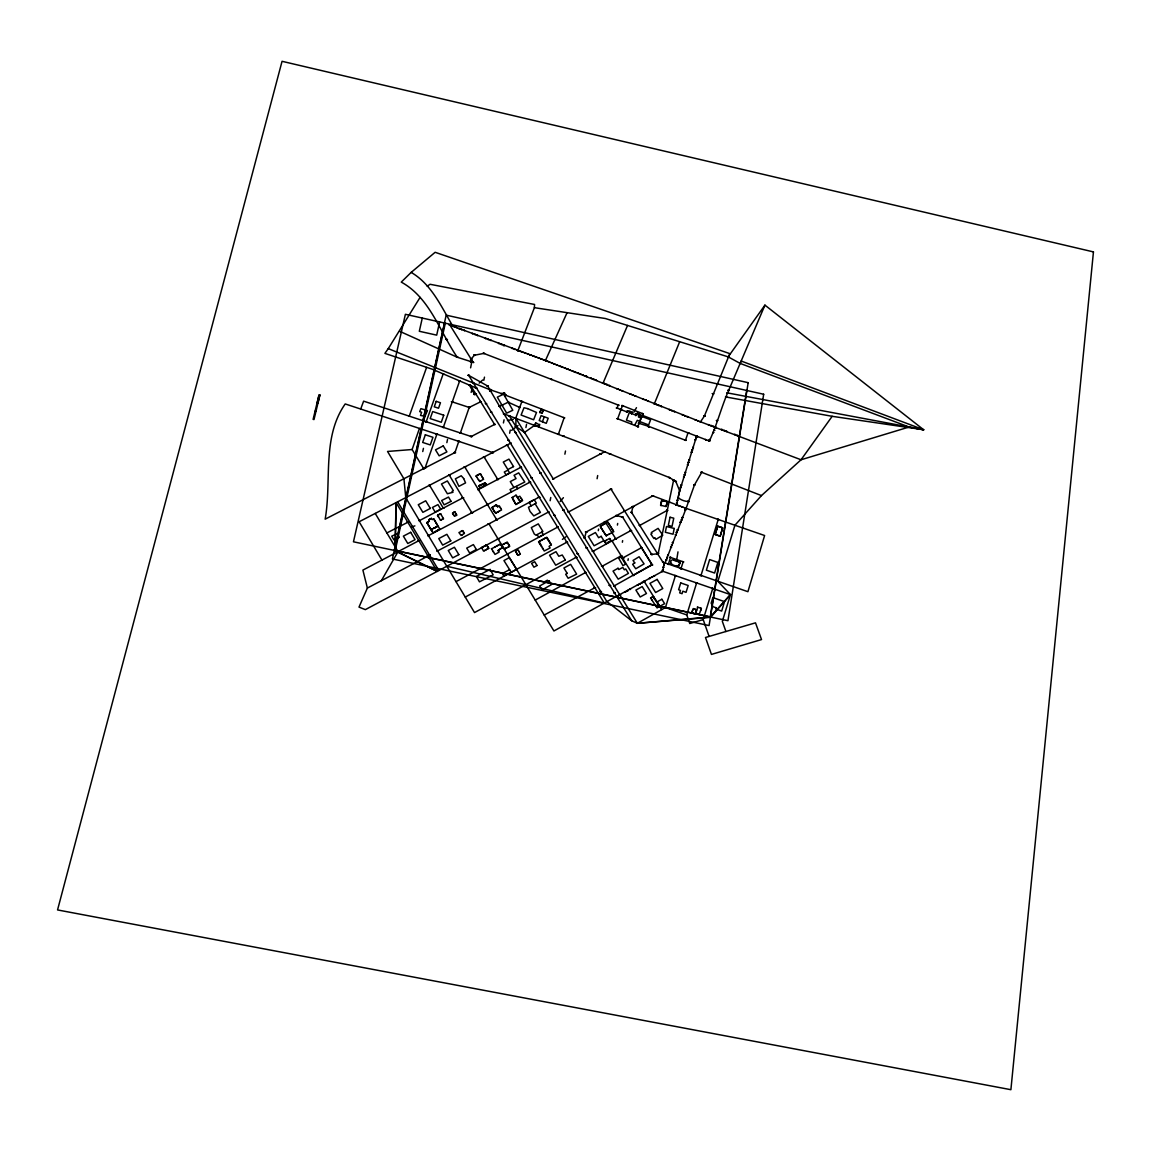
<?xml version="1.0" encoding="UTF-8"?>
<svg xmlns="http://www.w3.org/2000/svg" width="1151" height="1151" viewBox="0 0 1151 1151"><rect width="100%" height="100%" fill="white"/><g stroke="black" fill="none" stroke-linecap="round" stroke-linejoin="round"><path stroke-width="1.5" d="M708.843 440.617C706.383 439.811 713.044 440.66 708.714 440.948M700.844 421.913L701.52 422.288L700.312 422.086L704.369 416.115L729.835 353.63L435.136 252.285L411.166 272.399L401.267 282.11C429.884 297.706 439.74 331.704 457.235 357.227L473.176 362.335L449.94 325.1L545.459 360.464L700.945 421.985L801.053 459.767L909.089 427.021L923.649 429.755L764.94 305.13L728.18 356.853L605.34 318.51L534.395 307.677L517.892 350.479M663.551 562.22C661.019 561.674 663.551 562.609 665.019 563.127L686.111 508.354L764.609 535.517L747.92 591.7L662.89 562.148L631.554 512.382L632.949 506.656L652.833 495.865L685.852 508.267M725.921 631.496L705.491 637.496L711.447 654.415L761.53 639.568L755.502 622.835L725.921 631.496L722.339 621.396L730.453 594.607L662.688 571.241L604.275 603.023L548.365 512.094L437.236 571.385L395.196 550.61L396.088 502.627L510.526 443.264L606.807 601.469L631.726 620.792L637.352 623.295L710.656 617.296L730.453 594.607L717.893 581.341L734.928 525.244L761.458 495.592L801.053 459.767L832.173 416.317L923.649 429.755L741.172 361.026L740.165 363.414L909.089 427.021M630.36 411.957C628.748 413.439 630.173 409.137 630.158 412.331M381.945 560.077L359.126 521.763L396.088 502.627L394.922 550.768L437.236 571.385L365.342 609.627L358.997 607.095L367.37 588.06L362.896 570.105L418.849 540.697M633.798 412.274L636.474 407.67M504.483 345.386C504.239 343.904 503.951 347.214 504.44 345.084M534.395 307.677L534.553 304.468L430.071 284.283L427.208 286.182M710.311 439.898L709.894 439.423M665.033 563.069C665.997 563.918 664.386 562.235 663.71 562.853M515.202 418.187L516.482 418.59L514.641 417.914L515.864 417.842L521.907 401.483M469.982 385.484C473.435 385.858 466.615 384.376 470.097 385.326M676.558 560.796L677.982 551.861M746.711 390.462L710.239 616.965L730.453 594.607M627.986 560.436L628.273 558.796M622.36 542.25L622.648 540.625M617.411 525.086L617.699 523.46M470.673 361.529L471.119 359.04L474.413 355.242L483.794 353.415L618.216 405.037L617.065 408.087L627.209 412.029L627.612 410.965L629.885 411.497L632.115 412.346L631.712 413.554M598.29 530.683L598.592 529.057M597.096 478.73L597.686 475.55M471.953 360.939L472.227 361.831C469.925 359.328 469.565 363.946 471.953 360.939L470.601 367.845M564.882 454.185L565.501 451.019M550.135 500.728L550.768 497.505M525.906 427.525L526.539 424.374M662.688 571.241L664.372 562.925M509.634 433.222L510.267 430.057M663.926 565.155L664.185 563.846M676.572 504.757L679.665 490.858L696.628 436.143M503.419 422.949L504.066 419.798M483.837 380.247L484.485 377.14M510.526 443.264L468.702 375.384L487.707 386.045L504.009 413.914L604.606 451.782L669.465 477.607L673.623 480.14L658.171 553.689L651.725 554.465L611.023 489.146L568.637 511.907L509.375 415.914M560.134 501.548L563.4 497.678M667.019 502.527L667.192 501.735L661.71 500.368L660.976 505.663M666.242 506.167L666.415 505.361M666.76 503.75L666.933 502.929M667.192 501.735L666.156 506.569L660.53 505.246M446.847 442.646L447.538 439.452M666.501 504.958L666.674 504.152M422.748 451.552L423.453 448.358M439.624 321.935L436.704 335.142L419.309 331.272L422.288 318.064M394.52 550.451L444.646 323.057M395.196 550.61L445.308 323.201M660.919 503.649L661.106 502.843M661.206 502.44L661.393 501.635M678.471 495.808L679.435 491.779M660.616 504.843L660.818 504.037M661.494 501.232L661.696 500.426M695.65 613.339L697.751 607.224M695.967 612.375L696.182 611.555M696.283 611.138L696.484 610.332M696.585 609.915L693.262 608.577L691.751 612.649L695.233 614.274L695.866 612.778M710.469 617.022L637.352 623.295L584.593 537.877L586.147 532.021L632.949 506.656M471.133 392.405L472.111 388.937M721.706 531.043L721.936 530.251M722.051 529.848L722.281 529.057M720.296 535.79L720.526 534.999M720.655 534.596L720.886 533.805M722.641 527.834L720.181 536.193L715.203 534.496L717.692 526.194L722.641 527.834L722.396 528.669M715.217 534.496L715.447 533.704M715.562 533.316L715.807 532.51M716.282 530.942L716.512 530.151M721.001 533.402L721.231 532.611M721.346 532.222L721.591 531.431M715.922 532.122L716.152 531.33M716.627 529.748L716.872 528.956M717.332 527.388L717.577 526.597M716.987 528.568L717.217 527.777M709.088 636.388L703.203 619.598L712.728 588.478M700.988 575.529L718.224 519.461M668.357 564.307L670.486 557.429L683.162 561.789L680.989 568.637M703.203 619.598L689.751 623.511L686.744 614.922L696.628 582.938M637.352 623.295L665.422 607.541L675.436 575.658M686.111 508.354L694.513 484.844L701.722 472.327L761.458 495.592M678.946 566.062C666.184 566.407 669.594 554.48 680.198 562.393L678.241 566.033M458.774 441.38L454.976 452.544L325.157 519.159C331.862 481.262 321.676 437.38 345.214 403.943L492.743 452.573M360.695 409.051L363.63 401.152L443.336 427.366L459.637 380.923M460.386 432.963L469.205 407.44L480.715 401.728L494.585 424.446L471.234 436.517L443.336 427.366M679.09 565.645L679.363 564.824M679.507 564.422L679.781 563.616M679.924 563.199L680.198 562.393M423.669 468.63L412.116 449.523L419.439 428.417M425.122 467.881L436.905 434.172M558.408 434.186L564.148 417.727L505.562 395.196L504.196 393.023L501.707 393.671L489.42 389.513L388.261 348.624L384.909 353.371L432.33 369.241L476.054 387.945M688.053 432.848L685.478 440.257L648.66 426.359L639.064 423.338L637.855 426.589L617.67 418.763L622.446 405.641L642.704 413.655L639.064 423.338M426.201 421.755L443.193 373.888M409.252 416.187L426.618 367.327M535.33 423.971L535.618 423.165M539.646 424.302L538.826 426.69L534.97 424.992L535.762 422.762L539.603 424.978M700.499 610.879L700.786 610.102M542.394 421.77L546.25 423.338L548.207 418.23L544.308 416.748L542.394 421.77L539.215 420.547L541.128 415.569L544.265 416.849M701.218 608.922L699.175 614.505L695.823 612.965M479.176 383.11L482.686 379.988M764.94 305.13L728.727 390.275C721.346 406.95 717.131 424.633 709.361 441.02L642.402 415.353L639.74 421.539L648.646 424.949L650.574 419.784L639.122 415.396L639.496 414.403L637.309 413.569L635.726 415.108L629.28 412.634L626.432 420.158L631.741 421.971L631.525 424.129M692.125 611.613L692.442 610.793M692.6 610.375L692.902 609.541M701.362 608.519L700.686 608.174M425.251 416.403L420.532 415.439L421.611 412.274L419.683 411.612L420.906 408.648L427.438 410.605L424.762 416.806M654.387 403.713L679.536 342.063M603.11 383.01L627.54 325.445M542.193 413.022L539.805 412.547L540.164 411.77M543.416 410.26L541.402 409.137L539.805 412.547M542.898 411.439L543.229 410.648M542.366 412.634L542.711 411.842M539.085 426.143L539.431 425.366M545.459 360.464L567.083 312.669M518.036 425.525L511.634 430.359M709.462 439.481L709.879 440.646L708.93 440.531M540.898 410.202L541.272 409.425M540.351 411.382L540.711 410.59M565.961 536.769L562.407 539.387M367.37 588.06L381.355 580.694L398.045 551.631L375.226 513.432M388.261 348.624L420.086 297.39M678.63 497.793C675.479 495.707 681.996 501.75 688.427 501.448M649.207 426.719L648.387 425.784L648.56 426.963M661.48 571.4C664.185 572.292 661.379 570.853 662.415 570.637M411.713 526.856L414.892 525.878M648.905 427.338L648.43 426.92M513.389 419.252L507.433 420.561M534.625 425.323L524.568 432.416L515.965 426.633L515.864 418.331L553.243 478.859L604.606 451.782M678.284 498.167L677.982 497.405M499.505 549.516L500.225 549.027M500.584 548.782L501.318 548.293M491.419 548.624L494.988 554.408L499.117 552.106L498.11 550.437L502.527 547.488L500.512 544.063L491.52 548.797M498.412 550.236L499.131 549.761M501.678 548.063L502.397 547.574M515.936 551.904L515.504 551.171L517.849 549.617L520.338 554.048L517.864 555.257L517.432 554.509M461.091 531.215L461.81 530.769M517.418 503.577L518.137 503.116M518.511 502.886L519.23 502.44M515.49 503.778L515.936 504.498L522.583 500.584L519.82 496.21L517.446 497.39M453.58 512.454L454.314 511.994M610.85 540.725L609.57 538.38L604.476 541.43L605.944 543.732L611.095 540.582M462.17 530.539L464.428 533.388L461.091 535.445L458.918 532.568L462.76 530.697M454.688 511.778L452.472 513.145L454.501 516.31L456.818 515.216L454.688 511.778L455.134 512.512M607.455 542.812L608.217 542.351M495.088 505.476L495.851 505.016M496.239 504.785L497.577 506.771L498.354 506.354M659.077 606.75L657.394 602.736M461.666 535.086L462.4 534.639M551.171 544.581L549.056 546.452L550.164 547.934L544.207 550.998L539.1 541.488M492.801 506.872L493.563 506.397M604.476 541.43L605.225 540.984M605.599 540.754L606.361 540.294M606.174 535.762L600.189 526.439L607.742 522.036L613.8 531.647L606.174 535.762L605.685 535.014M605.57 523.302L606.318 522.871M479.981 481.319L480.744 480.873M601.052 525.935L601.8 525.503M603.311 524.611L604.059 524.18M604.433 523.964L605.196 523.518M606.692 522.64L607.455 522.209M483.621 479.219L479.65 481.506L475.967 475.867L480.384 473.708L483.434 479.334M539.488 541.272L540.236 540.855M545.157 538.064L545.919 537.632M546.293 537.416L551.43 545.013M429.093 521.274L428.676 519.734L431.452 518.367L432.258 519.59L433.754 518.9L439.826 529.086L433.064 532.841L426.848 522.525L427.51 522.151M512.281 497.29L515.936 504.498M538.51 541.819L546.941 537.373M616.49 515.619L622.648 517.13L652.099 564.637L614.317 585.816M540.625 540.625L541.373 540.207M541.747 539.992L542.509 539.56M542.884 539.344L543.646 538.913M544.02 538.697L544.783 538.28M427.899 521.935L428.69 521.489M437.164 530.568L437.941 530.136M429.424 521.086L426.92 522.655M434.805 531.877L435.596 531.445M511.274 572.306L516.641 569.313L509.317 557.602L503.951 560.58L511.274 572.306L503.821 576.119L502.311 573.515L509.62 569.659M652.775 596.75L657.883 603.512M484.47 550.638L485.247 550.207M485.621 549.991L486.398 549.574M651.61 597.383L652.387 596.966M481.391 547.732L486.6 544.883L488.715 548.293L483.564 551.142L481.593 547.617M486.787 549.358L487.564 548.926M487.938 548.71L488.715 548.293M651.236 597.614L650.56 597.973L657.106 607.944L659.595 606.217M481.981 547.416L482.758 546.984M541.761 532.107L542.898 531.474L538.28 523.878L531.302 527.604L534.265 533.978L535.934 535.201L541.761 532.107L543.387 534.726L538.711 537.215L537.1 534.596M437.596 550.912L488.916 523.863L535.215 600.088L585.485 572.536M602.218 566.22L621.209 555.804L633.266 575.313L652.128 564.824L641.495 547.689L622.605 558.062M496.757 505.188L491.851 507.447L495.621 513.159M495.505 513.231L501.563 509.936L499.333 505.821L497.577 506.771M639.726 525.432L667.263 510.382M592.981 551.257L630.863 530.597M485.405 485.146L486.197 484.715M642.488 416.158C641.236 416.518 643.668 414.533 641.467 416.863M485.463 545.502L486.24 545.085M576.191 557.329L474.529 612.577L405.785 497.793L403.915 478.787L387.542 451.451L412.116 449.523M479.737 487.204L480.269 487.938L486.398 484.614L484.931 482.83M496.009 512.943L497.98 511.878M498.383 511.677L499.16 511.245M465.249 597.081L566.896 542.193M535.215 600.088L544.222 615.051L594.837 587.729M483.032 486.427L483.823 486.01M484.226 485.794L485.017 485.362M456.041 581.629L557.631 527.144M606.563 535.56L607.325 535.143M608.865 534.309L609.642 533.891M531.215 505.807L528.482 507.26L529.978 511.375L533.819 515.921L540.423 512.411L535.114 503.75L531.215 505.807L529.158 502.411L534.237 499.735L536.337 503.116L535.114 503.75M429.625 555.17L381.355 580.694M488.916 523.863L539.128 497.146L548.365 512.094M539.128 497.146L529.935 482.211L428.445 535.618M419.453 520.626L462.903 497.836M513.893 487.477L510.281 481.607L516.051 478.571L514.051 475.305L518.669 472.86L524.784 481.996L510.022 489.506L511.533 491.923M501.635 545.157L502.397 544.754M505.088 543.358L505.865 542.955M506.239 542.754L507.015 542.351M506.037 548.178L506.8 547.775M464.846 467.076L478.37 489.563L520.856 467.32L529.935 482.211M504.498 548.984L501.26 545.344L507.159 542.265L509.778 546.236L504.498 548.984L503.908 548.336M502.786 544.552L503.548 544.164M503.937 543.948L504.699 543.56M504.886 548.782L505.649 548.38M508.339 546.984L509.116 546.581M520.712 501.563L521.475 501.16M386.865 532.927L407.814 522.281L437.236 571.385M437.754 515.116L440.329 520.137L443.567 518.828L440.56 513.706L437.409 515.634M439.365 514.296L440.171 513.893M494.772 546.941L495.563 546.552M438.157 514.9L438.963 514.497M497.131 545.761L497.923 545.373M499.491 544.581L500.268 544.193M430.503 528.885L431.754 529.273M433.366 528.482L434.157 528.079M433.798 528.266L434.618 527.849M430.949 529.676L437.783 526.28M431.352 529.474L432.172 529.072M435.02 527.647L435.826 527.244M436.243 527.043L437.049 526.64M478.37 474.687L479.161 474.298M434.56 527.877L435.38 527.475M518.252 555.07L519.015 554.696M519.403 554.509L520.166 554.135M477.161 475.277L477.967 474.888M429.366 519.389L430.186 518.986M430.589 518.799L431.409 518.396M481.276 484.585L482.082 484.197M482.499 483.995L483.305 483.607M478.83 485.765L479.65 485.377M480.053 485.175L480.873 484.787M483.708 483.42L484.528 483.032M475.78 393.843L474.543 394.419L469.45 385.125M499.476 406.332L508.267 402.217L519.561 407.368M642.258 415.957L641.208 415.928L641.395 416.763M440.747 519.964L441.581 519.633M441.998 519.461L443.279 518.338M634.575 425.309L637.294 420.331L639.827 421.338M680.011 490.211C680.802 487.794 678.831 493.635 679.694 490.24M635.769 414.489L635.755 415.727L635.582 413.655L637.841 413.252L635.999 414.662M631.813 412.878C630.676 416.288 633.151 409.756 632 412.936M504.124 344.983L503.289 345.617L504.023 344.724M726.108 397.009L832.173 416.317M727.677 392.951L923.649 429.755M394.318 550.293L710.469 616.907M315.101 411.123L315.993 411.31M318.856 395.556L319.748 395.757M318.654 396.376L319.546 396.577M318.453 397.196L319.345 397.383M318.251 398.016L319.158 398.203M318.064 398.821L318.956 399.023M317.863 399.642L318.755 399.843M317.662 400.462L318.554 400.663M317.475 401.282L318.367 401.483M317.273 402.102L318.165 402.289M317.072 402.922L317.964 403.109M446.789 566.249L604.275 603.023L553.933 630.978L544.222 615.051M662.07 500.455L662.918 500.671M663.35 500.771L664.199 500.987M664.616 501.088L665.479 501.304M665.897 501.404L666.76 501.62M426.201 410.216L427.05 410.475M697.305 607.081L701.405 608.419M452.127 401.843L469.205 407.44M718.943 526.611L719.778 526.885M720.195 527.029L721.03 527.302M721.447 527.431L722.281 527.705M673.709 560.235L674.587 560.523M675.018 560.666L675.882 560.954M676.313 561.098L677.176 561.386M717.692 526.194L718.526 526.467M677.608 561.53L678.471 561.817M678.903 561.961L679.766 562.249M715.62 534.639L716.454 534.927M716.872 535.071L717.706 535.359M718.109 535.488L718.943 535.776M677.277 505.318L680.399 506.397M665.422 607.541L686.744 614.922M453.048 326.265L457.192 327.819M670.587 563.256L671.364 563.544M676.946 565.558L677.81 565.875M519.288 350.983L523.432 352.479M532.553 355.788L536.697 357.285M541.56 413.195L543.473 410.101L542.783 409.785M641.064 418.029L638.517 417.05L638.589 414.058M585.168 375.888L586.363 376.363M545.804 360.594L549.905 362.191M558.94 365.701L563.04 367.284M572.061 370.795L576.162 372.392M693.995 608.879L694.859 609.224M695.29 609.397L696.154 609.742M534.97 424.992C535.848 427.481 532.438 424.1 535.229 425.107M535.603 425.266L536.452 425.64M536.884 425.827L537.733 426.201M399.57 331.258L457.235 357.227M692.384 612.951L693.233 613.339M728.18 356.853L740.165 363.414M673.623 480.14L675.795 481.42L679.665 490.858M411.166 272.399C431.539 284.283 441.337 306.785 452.847 326.193M478.96 486.096L479.478 486.83M480.269 487.938L478.744 485.808L485.506 483.305M609.972 538.956L610.476 539.704M431.942 531.158L432.431 531.891M431.193 530.035L431.683 530.784M485.765 483.679L486.269 484.427M519.864 501.03L520.338 501.75L515.993 495.175L511.907 497.808M507.303 542.495L507.792 543.214M508.756 544.682L509.231 545.401M519.619 500.656L520.094 501.39M650.632 598.088L653.495 596.549M655.408 605.368L655.912 606.131M517.72 497.793L518.655 499.203M508.023 543.589L508.512 544.308M516.741 496.297L517.216 497.016M519.374 500.297L518.439 498.872M476.212 476.241L476.701 476.974M651.639 599.613L652.142 600.376M478.399 479.593L478.888 480.327M452.66 513.49L453.134 514.209M453.365 514.569L453.839 515.303M516.022 495.203L516.497 495.937M437.639 516.008L438.128 516.756M600.606 527.086L601.095 527.849M601.34 528.223L601.815 528.971M602.059 529.345L602.548 530.107M603.512 531.604L604.002 532.366M604.966 533.877L605.44 534.625M602.779 530.482L603.268 531.23M604.232 532.74L604.721 533.503M604.721 541.819L605.21 542.581M521.187 498.383L521.662 499.117M521.878 499.476L522.353 500.196M492.211 508.023L492.686 508.771M493.65 510.296L494.139 511.058M494.369 511.432L494.858 512.195M609.944 525.532L610.418 526.28M611.368 527.791L611.857 528.554M612.087 528.928L612.562 529.69M612.807 530.064L613.282 530.827M658.127 603.901L658.617 604.678M492.93 509.159L493.405 509.922M607.8 522.122L608.275 522.885M608.505 523.259L608.994 524.022M609.224 524.396L609.699 525.144M653.739 596.937L654.228 597.714M655.192 599.254L655.682 600.031M656.66 601.57L657.149 602.347M658.861 605.052L659.35 605.829M610.663 526.654L611.138 527.417M470.63 385.628L480.715 401.728M540.251 544.61L540.711 545.358M463.652 532.15L464.112 532.87M462.975 531.071L463.436 531.791M605.153 521.748L615.771 538.826M488.01 547.157L488.484 547.919M456.055 513.979L456.501 514.713M644.229 581.485L661.652 609.598M612.001 540.898L621.209 555.804M538.855 542.366L539.315 543.114M539.546 543.488L540.006 544.236M540.941 545.732L541.416 546.495M542.337 547.991L542.812 548.739M486.614 544.912L487.089 545.66M487.319 546.034L487.779 546.783M455.364 512.871L455.825 513.605M504.009 413.914L631.726 620.792M493.146 551.415L493.606 552.178M568.637 511.907L584.593 537.877M507.188 445.077L520.856 467.32M516.324 486.456L517.677 488.671M484.125 457.048L497.75 479.406M478.37 489.563L496.7 519.72M498.138 550.509L498.599 551.257M513.475 500.426L513.921 501.16M512.799 499.304L513.245 500.052M514.152 501.534L514.598 502.282M514.828 502.656L515.274 503.404M449.293 475.162L471.881 512.785M429.611 485.405L443.293 508.123M397.67 501.778L438.833 570.536M396.088 502.627L407.814 522.281M480.6 474.068L481.046 474.831M482.614 477.507L483.06 478.269M548.509 540.02L548.955 540.783M549.171 541.171L549.617 541.92M549.847 542.308L550.293 543.071M550.509 543.445L550.955 544.207M440.56 513.72L441.02 514.497M547.833 538.884L548.279 539.646M547.171 537.747L547.617 538.51M481.938 476.356L482.384 477.118M516.152 552.279L516.583 553.027M516.785 553.401L517.216 554.135M434.431 520.065L434.877 520.842M435.107 521.23L435.553 522.007M515.504 551.156L517.864 555.257M435.769 522.396L436.215 523.173M436.445 523.561L436.891 524.338M437.121 524.727L437.567 525.503M433.754 518.9L434.2 519.676M427.812 524.209L428.258 524.985M428.489 525.388L428.935 526.165M429.15 526.554L429.596 527.331M429.827 527.719L430.273 528.496M427.15 523.043L427.596 523.82M518.54 550.854L518.957 551.602M500.297 507.605L500.714 508.397M496.959 505.591L497.361 506.382M726.741 397.023L725.475 396.937L726.741 397.095M728.094 390.189L729.36 390.419L728.094 390.189M728.324 392.98L727.044 392.879L728.324 392.98M735.244 434.517L734.381 434.445L735.244 434.546M711.548 425.597L710.685 425.539L711.548 425.597M713.16 426.402L714.008 426.561L713.16 426.374M713.678 432.503L712.829 432.402L713.678 432.546M717.577 420.604L716.296 420.503L717.577 420.662M717.577 519.389L718.871 519.605L717.577 519.317M722.195 429.539L721.332 429.467L722.195 429.539M723.792 430.402L724.641 430.546L723.792 430.359M699.995 421.726L700.009 421.64M702.369 472.342L701.074 472.241L702.369 472.342M705.016 416.13L703.721 416.043L705.016 416.13M712.383 393.628L713.649 393.843L712.383 393.628M712.066 588.406L713.375 588.621L712.066 588.406M714.685 430.316L713.821 430.258L714.67 430.273M715.03 427.122L716.31 427.338L715.044 427.064M715.677 428.129L714.843 427.985L715.677 428.258M688.068 462.299L688.931 462.443L688.068 462.299M688.802 459.954L689.65 460.112L688.802 459.954M691.204 452.185L692.068 452.329L691.219 452.098M697.276 436.157C699.607 437.754 693.924 435.409 697.276 436.157M697.305 582.938L695.981 582.866L697.305 582.938M701.65 575.529L700.34 575.457L701.65 575.529M705.376 439.61L706.239 439.754L705.39 439.538M708.225 424.661L709.074 424.805L708.225 424.618M676.241 534.769L675.364 534.711L676.241 534.769M677.133 532.409L676.256 532.352L677.133 532.409M680.097 522.209L680.975 522.353L680.097 522.209M681.018 485.017L681.896 485.161L681.032 484.974M682.946 414.763L682.083 414.691L682.946 414.763M684.528 415.655L685.377 415.799L684.528 415.612M684.831 440.171L686.125 440.387L684.831 440.171M685.464 508.267C688.399 509.303 683.68 506.8 685.392 508.224M687.766 501.376L689.061 501.591L687.766 501.376M688.701 432.877L687.406 432.776L688.701 432.877M691.938 449.854L692.787 449.998L691.952 449.768M692.657 447.523L693.506 447.667L692.672 447.437M693.866 484.772L695.161 484.988L693.88 484.643M695.06 439.783L695.909 439.927L695.06 439.74M695.118 419.813L695.967 419.957L695.118 419.77M695.779 437.466L696.628 437.61L695.794 437.38M697.549 420.762L698.412 420.921L697.549 420.762M667.695 564.22L669.019 564.436L667.709 564.091M671.493 410.547L672.342 410.691L671.493 410.504M671.493 544.912L672.371 545.056L671.493 544.869M672.385 542.553L673.263 542.697L672.385 542.509M672.961 480.053L674.256 480.269L672.99 479.938M673.939 411.497L674.788 411.641L673.954 411.425M675.853 504.972L677.162 505.188L675.853 504.972M677.148 530.007L678.011 530.151L677.162 529.92M680.327 568.565L681.637 568.781L680.342 568.436M681.867 519.935L681.004 519.835L681.867 519.979M681.881 517.533L682.744 517.677L681.881 517.533M682.068 507.059L682.931 507.203L682.083 506.972M682.5 561.702L683.809 561.918L682.529 561.573M684.327 477.219L683.478 477.075L684.313 477.348M685.061 474.874L684.198 474.802L685.061 474.874M684.917 472.457L685.78 472.601L684.931 472.37M684.831 509.778L685.694 509.922L684.831 509.778M686.974 416.619L687.823 416.763L686.974 416.619M688.212 464.702L687.348 464.601L688.212 464.745M663.062 567.184L663.94 567.328L663.062 567.141M666.602 510.31L667.911 510.526L666.616 510.181M668.803 477.536L670.098 477.751L668.832 477.406M669.652 502.138L668.343 502.052L669.652 502.138M669.824 557.343L671.148 557.559L669.839 557.285M671.479 547.329L670.601 547.272L671.479 547.329M675.148 481.348L676.443 481.564L675.162 481.219M674.774 575.586L676.083 575.802L674.788 575.457M676.558 502.67L677.421 502.814L676.572 502.584M677.061 500.225L677.925 500.368L677.076 500.138M680.284 487.377L681.147 487.52L680.299 487.29M652.401 554.48L651.063 554.394L652.401 554.48M652.43 577.183L651.538 577.126L652.43 577.183M655.998 404.461L656.847 404.62L656.012 404.389M658.099 553.789L658.617 553.243L658.099 553.789M660.89 406.389L661.739 406.533L660.89 406.389M662.544 569.702L663.422 569.831L662.544 569.702M664.76 607.469L666.084 607.67L664.76 607.469M666.688 559.947L665.825 559.803L666.674 560.077M666.702 557.516L667.58 557.659L666.717 557.429M669.048 409.583L669.896 409.727L669.062 409.497M667.609 555.156L668.486 555.286L667.609 555.113M639.726 423.367L638.417 423.266L639.726 423.367M642.977 399.239L643.841 399.383L642.992 399.196M649.279 578.392L650.157 578.536L649.293 578.306M651.466 564.753L652.79 564.968L651.466 564.681M653.739 403.641L655.02 403.857L653.768 403.512M653.48 495.865L652.171 495.779L653.48 495.865M653.797 575.874L654.689 576.018L653.811 575.788M658.444 405.425L659.307 405.569L658.444 405.382M656.775 553.703C658.185 555.976 657.725 551.631 656.775 553.703M629.971 393.987L630.834 394.131L629.971 393.987M627.281 590.607L628.158 590.751L627.295 590.521M632.417 394.966L633.266 395.11L632.417 394.922M630.46 589.384L629.554 589.341L630.46 589.384M638.848 414.331L640.143 414.547L638.848 414.331M640.388 525.446L639.064 525.36L640.388 525.503M642.057 413.583L643.351 413.799L642.057 413.583M642.157 547.703L640.834 547.617L642.157 547.703M641.711 582.593L642.589 582.737L641.726 582.507M643.553 581.413L644.891 581.629L643.567 581.356M646.286 400.289L645.423 400.217L646.286 400.246M647.869 401.21L648.718 401.354L647.869 401.167M624.993 591.873L625.885 592.017L625.007 591.787M630.906 512.31L632.216 512.526L630.906 512.31M631.525 530.611L630.201 530.525L631.525 530.611M634.848 395.958L635.712 396.102L634.848 395.958M632.604 575.241L633.928 575.457L632.604 575.241M633.597 506.656L632.287 506.569L633.597 506.656M637.208 426.503L638.503 426.719L637.208 426.503M638.474 415.324L639.769 415.54L638.503 415.194M638.042 585.168L637.165 585.111L638.042 585.212M639.438 583.859L640.316 584.003L639.438 583.859M620.346 409.54L621.641 409.756L620.36 409.468M617.526 596.707L616.173 596.621L617.526 596.707M621.799 405.569L623.079 405.785L621.799 405.497M620.547 555.732L621.871 555.947L620.547 555.732M622 517.058L623.31 517.274L622 517M620.59 594.995L619.252 594.909L620.59 594.995M622.705 557.573L624.029 557.789L622.705 557.573M624 510.958L625.31 511.173L624.015 510.886M623.281 558.077L621.943 557.99L623.281 558.077M626.561 411.943C629.439 412.274 627.137 409.166 626.561 411.943M604.491 521.676L605.814 521.892L604.491 521.676M607.239 384.52L606.376 384.405L607.239 384.52M610.634 453.94L609.325 453.839L610.634 453.94M609.224 585.355L610.562 585.571L609.224 585.355M611.685 489.161L610.361 489.06L611.685 489.161M611.325 540.826L612.649 541.042L611.339 540.754M616.95 388.721L617.814 388.88L616.95 388.721M616.418 408.015L617.713 408.231L616.418 408.015M617.022 418.676L618.317 418.906L617.022 418.619M613.656 585.744L614.979 585.96L613.656 585.672M613.756 592.693L615.094 592.909L613.756 592.693M617.569 404.951L618.864 405.181L617.569 404.951M615.109 538.754L616.418 538.97L615.109 538.754M615.828 515.533L617.152 515.749L615.828 515.533M619.396 389.714L620.245 389.858L619.396 389.671M617.368 596.117L618.245 596.247L617.368 596.117M621.842 390.693L622.691 390.851L621.857 390.621M593.312 379.24L594.175 379.384L593.312 379.24M593.657 551.271L592.305 551.185L593.657 551.271M595.513 587.729L594.175 587.657L595.513 587.729M600.146 453.724L601.455 453.954L600.16 453.667M602.462 382.938L603.743 383.154L602.477 382.808M600.088 591.456L601.426 591.672L600.088 591.456M603.944 451.696L605.253 451.926L603.944 451.696M601.556 566.148L602.879 566.364L601.556 566.091M608.807 385.441L609.67 385.585L608.821 385.398M586.147 547.977L587.485 548.193L586.161 547.905M586.161 572.536L584.809 572.45L586.161 572.608M595.772 380.218L596.621 380.362L595.786 380.132M603.93 383.47L604.779 383.614L603.93 383.427M576.867 557.343L575.514 557.257L576.867 557.343M577.126 553.717L578.464 553.933L577.126 553.66M585.715 376.276L587.01 376.506L585.744 376.161M583.917 537.805L585.255 538.021L583.945 537.675M585.485 531.949L586.809 532.165L585.485 531.949M590.866 378.262L591.729 378.42L590.866 378.219M565.529 368.104L564.652 368.032L565.529 368.104M569.572 369.946L570.436 370.09L569.587 369.859M567.558 542.207L566.22 542.121L567.558 542.207M569.299 511.922L567.961 511.835L569.299 511.922M578.636 373.197L577.773 373.212L578.636 373.197M580.233 374.089L581.097 374.233L580.248 374.003M582.694 375.039L583.557 375.197L582.708 374.967M556.451 364.838L557.314 364.996L556.451 364.838M553.66 515.173L554.998 515.389L553.66 515.173M558.307 527.158L556.955 527.072L558.307 527.158M562.983 436.071L564.292 436.287L562.983 436.071M563.501 417.64L564.796 417.871L563.515 417.525M563.961 509.951L562.623 509.864L563.961 510.022M567.99 369.054L567.126 368.953L567.99 369.054M551.53 362.925L552.394 363.083L551.545 362.853M549.041 512.109L547.703 512.008L549.041 512.109M552.581 478.773L553.904 478.989L552.595 478.715M557.746 434.114L559.055 434.33L557.746 434.114M540.812 358.882L541.689 359.026L540.812 358.882M538.467 497.059L539.79 497.275L538.467 497.059M543.301 359.774L544.164 359.932L543.301 359.774M544.811 360.378L546.106 360.608L544.826 360.321M541.301 473.248L539.963 473.147L541.301 473.248M550.811 379.283L552.106 379.499L550.811 379.211M553.991 363.889L554.854 364.033L554.005 363.802M525.072 353.184L525.935 353.328L525.072 353.141M528.424 354.148L527.561 354.163L528.424 354.148M530.913 355.055L530.035 354.983L530.913 355.055M530.611 482.226L529.273 482.14L530.611 482.226M532.294 477.953L530.956 477.866L532.294 478.01M507.979 554.149L506.613 554.063L507.979 554.149M521.245 401.397L522.554 401.627L521.245 401.339M517.216 569.414L515.849 569.328L517.216 569.414M521.518 467.335L520.18 467.234L521.518 467.392M523.906 432.344L525.216 432.56L523.906 432.272M538.337 357.975L539.2 358.134L538.337 357.975M506.224 395.21L504.901 395.11L506.224 395.282M512.684 348.408L511.807 348.35L512.684 348.408M514.296 349.257L515.159 349.415L514.31 349.185M511.202 443.293L509.864 443.193L511.202 443.293M514.799 432.402L516.123 432.618L514.828 432.272M518.54 350.508C517.403 352.695 517.015 348.71 518.54 350.508M516.626 426.647L515.303 426.546L516.626 426.647M518.9 407.296L520.209 407.454L518.9 407.296M489.592 523.878L488.24 523.791L489.592 523.878M498.556 343.43L499.433 343.545L498.556 343.43M503.548 392.937L504.857 393.167L503.548 392.879M498.815 538.97L497.448 538.884L498.815 538.97M504.67 413.928L503.347 413.828L504.67 414M507.605 402.131L508.929 402.289L507.605 402.131M506.512 444.991L507.836 445.221L506.526 444.933M508.699 415.828L510.022 416.058L508.713 415.77M508.095 440.315L509.418 440.545L508.123 440.2M517.231 350.393L517.259 350.278M485.434 403.541L486.758 403.771L485.449 403.483M489.664 390.937L490.988 391.095L489.664 390.937M490.168 389.556L491.491 389.786L490.182 389.498M493.405 452.602L492.067 452.501L493.405 452.602M495.261 424.46L493.923 424.359L495.261 424.46M498.815 406.26L500.138 406.476L498.829 406.188M501.922 344.437L501.045 344.451L501.922 344.437M497.088 479.334L498.412 479.55L497.103 479.204M496.023 519.648L497.361 519.864L496.052 519.518M501.045 393.584L502.368 393.757L501.045 393.584M501.26 405.109L502.584 405.267L501.26 405.109M476.715 387.959L475.392 387.858L476.715 387.959M484.456 353.429L483.132 353.328L484.456 353.429M487.808 339.401L488.686 339.559L487.823 339.329M483.463 456.976L484.787 457.192L483.463 456.904M487.046 385.959L488.369 386.189L487.06 385.902M488.758 389.441L490.081 389.657L488.787 389.311M491.175 340.408L490.297 340.336L491.16 340.365M486.83 504.498L488.182 504.714L486.844 504.426M490.556 411.857L491.88 412.072L490.571 411.785M473.752 355.155L475.075 355.328L473.752 355.155M475.449 334.509L474.572 334.394L475.449 334.553M475.118 393.757L476.428 393.987L475.133 393.628M471.219 512.699L472.572 512.857L471.219 512.699M480.053 401.641L481.377 401.872L480.082 401.526M477.694 489.492L479.032 489.65L477.694 489.492M486.197 338.538L485.334 338.48L486.197 338.538M461.306 329.474L462.184 329.632L461.335 329.402M461.062 432.977L459.709 432.877L461.062 433.035M463.594 497.851L462.227 497.75L463.594 497.851M469.363 375.399L468.04 375.298L469.363 375.399M465.522 467.09L464.17 467.004L465.522 467.09M471.781 359.054L470.457 358.954L471.781 359.126M469.867 407.454L468.529 407.353L469.867 407.526M472.514 362.248L473.824 362.479L472.529 362.191M472.888 383.182L474.212 383.355L472.888 383.182M470.558 436.445L471.896 436.603L470.558 436.445M473.867 394.347L475.205 394.505L473.867 394.347M477.046 335.373L477.924 335.531L477.061 335.329M448.617 475.09L449.969 475.248L448.617 475.09M457.897 357.242L456.573 357.141L457.897 357.242M454.3 452.472L455.638 452.688L454.314 452.401M460.314 380.938L458.976 380.837L460.314 380.938M459.45 441.394L458.098 441.365L459.45 441.394M464.673 330.481L463.824 330.323L464.659 330.596M472.083 333.517L472.946 333.661L472.097 333.43M442.516 373.802L443.84 374.032L442.545 373.672M446.171 339.372L447.48 339.603L446.185 339.3M443.998 427.381L442.66 427.338L443.998 427.381M438.286 550.912L436.905 550.897L438.286 550.912M450.602 325.129L449.278 325.028L450.602 325.129M442.603 508.037L443.955 508.267L442.617 507.979M453.508 326.222L452.185 326.107L453.508 326.222M451.465 401.771L452.789 401.987L451.48 401.699M459.709 328.611L458.832 328.625L459.709 328.611M419.54 540.711L418.158 540.625L419.54 540.783M424.345 468.644L422.978 468.558L424.345 468.644M429.136 535.632L427.755 535.603L429.136 535.632M428.704 556.034L427.323 555.947L428.704 556.034M436.229 434.085L437.581 434.258L436.229 434.085M430.316 555.17L428.935 555.084L430.316 555.17M424.446 467.81L425.798 467.968L424.46 467.738M426.863 421.784L425.525 421.683L426.863 421.784M428.935 485.319L430.301 485.477L428.935 485.319M408.504 522.295L407.123 522.209L408.504 522.295M418.777 520.54L420.129 520.77L418.806 520.41M397.354 551.545L398.735 551.703L397.354 551.545M1093.45 251.911L1010.895 1089.695L57.55 909.937L282.053 61.305L1093.45 251.911M736.841 435.337L737.676 435.567L736.841 435.337M726.238 431.294L727.072 431.524L726.238 431.251M763.674 394.246L727.95 620.706L353.458 541.804L405.397 314.295L763.674 394.246M748.179 382.679L709.074 625.554L392.405 558.983L446.171 315.144L748.179 382.679M674.227 528.467L673.047 534.208L665.307 532.251L666.501 526.511L674.227 528.467M670.055 517.245L668.328 525.432L672.04 526.367L673.767 518.18L670.055 517.245M319.935 394.937L314.007 419.54L313.115 419.352L319.043 394.735L319.935 394.937M463.695 478.557L465.565 482.888L458.904 486.355L455.364 478.816L461.234 475.766L463.695 478.557M716.267 607.829L715.893 609.066L721.677 611.066L724.54 601.642L712.857 597.585L711.145 603.182L713.03 606.706L716.267 607.829M717.85 562.436L714.613 573.04L706.383 570.191L709.635 559.573L717.85 562.436M680.716 582.924L678.615 589.744L680.442 590.377L679.665 592.866L682.039 593.715L682.816 591.211L686.039 592.333L688.183 585.499L680.716 582.924M527.532 408.605L524.007 407.742L521.101 415.036L533.632 419.77L536.51 412.446L527.532 408.605M436.186 401.339L434.272 406.821L438.545 408.217L440.459 402.749L436.186 401.339M425.338 434.79L422.662 442.43L430.273 444.933L432.949 437.308L425.338 434.79M443.739 415.209L441.279 422.259L430.186 418.604L432.675 411.554L443.739 415.209M638.488 594.261L640.186 596.995L646.474 593.499L642.186 586.593L635.899 590.089L638.488 594.261M634.762 562.925L632.633 564.292L635.755 568.781L644.085 563.889L639.107 556.753L633.021 560.479L634.762 562.925M654.79 537.92L653.869 538.495L650.862 534.107L651.955 533.431L651.322 532.51L658.099 528.367L662.775 535.172L655.897 539.373L654.79 537.92M549.013 580.694L548.005 581.255L547.344 580.205L544.61 581.744L545.286 582.809L539.646 586.003L542.107 589.916L551.487 584.593L549.013 580.694M618.029 568.263L613.037 571.097L618.202 579.169L628.417 573.385L625.741 568.982L624.317 569.774L622.806 567.4L618.835 569.529L618.029 568.263M537.013 565.486L533.935 567.227L531.604 563.414L534.711 561.746L537.013 565.486M565.299 559.99L555.703 565.213L549.559 555.185L555.991 551.689L558.782 556.25L562.249 554.998L565.299 559.99M657.135 579.399L649.955 583.384L655.61 592.506L662.789 588.535L657.135 579.399M661.854 599.254L657.005 601.944L659.796 606.332L664.616 603.656L661.854 599.254M567.213 573.385L565.673 574.234L568.134 578.277L576.637 574.119L570.637 564.35L563.918 568.004L567.213 573.385M601.167 536.308L598.621 537.704L595.427 532.539L588.319 536.409L594.103 545.775L603.8 540.625L601.167 536.308M458.832 554.624L452.688 557.89L448.257 550.495L454.4 547.243L458.832 554.624M476.356 549.531L469.68 553.084L466.716 548.121L473.392 544.596L476.356 549.531M452.703 492.355L447.379 493.75L441.452 484.024L447.365 480.945L453.35 490.671L452.084 491.333L452.703 492.355M430.33 508.411L422.877 512.353L418.259 504.728L425.712 500.8L430.33 508.411M450.789 540.841L442.66 545.114L438.761 538.582L446.876 534.309L450.789 540.841M410.677 532.309L403.368 536.136L407.785 543.502L415.065 539.661L410.677 532.309M621.166 557.012L618.749 558.278L622.936 565.587L625.497 564.278L621.166 557.012M513.533 466.587L507.85 469.55L503.275 462.069L508.943 459.12L513.533 466.587M440.689 509.159L435.164 512.051L432.431 507.476L437.955 504.598L440.689 509.159M507.936 470.155L504.296 472.025L506.008 474.859L509.648 472.989L507.936 470.155M443.25 445.897L435.495 449.854L439.164 455.825L446.905 451.883L443.25 445.897M490.081 569.457L476.356 576.45L479.449 581.845L493.175 574.838L490.081 569.457M451.048 501.347L444.157 504.829L441.639 500.527L448.53 497.059L451.048 501.347M504.929 396.448L503.548 394.232L497.318 397.153L506.67 413.151L512.799 410.26L504.929 396.448M399.181 537.359L393.858 539.848L391.728 536.165L397.095 533.776L399.181 537.359"/></g></svg>
